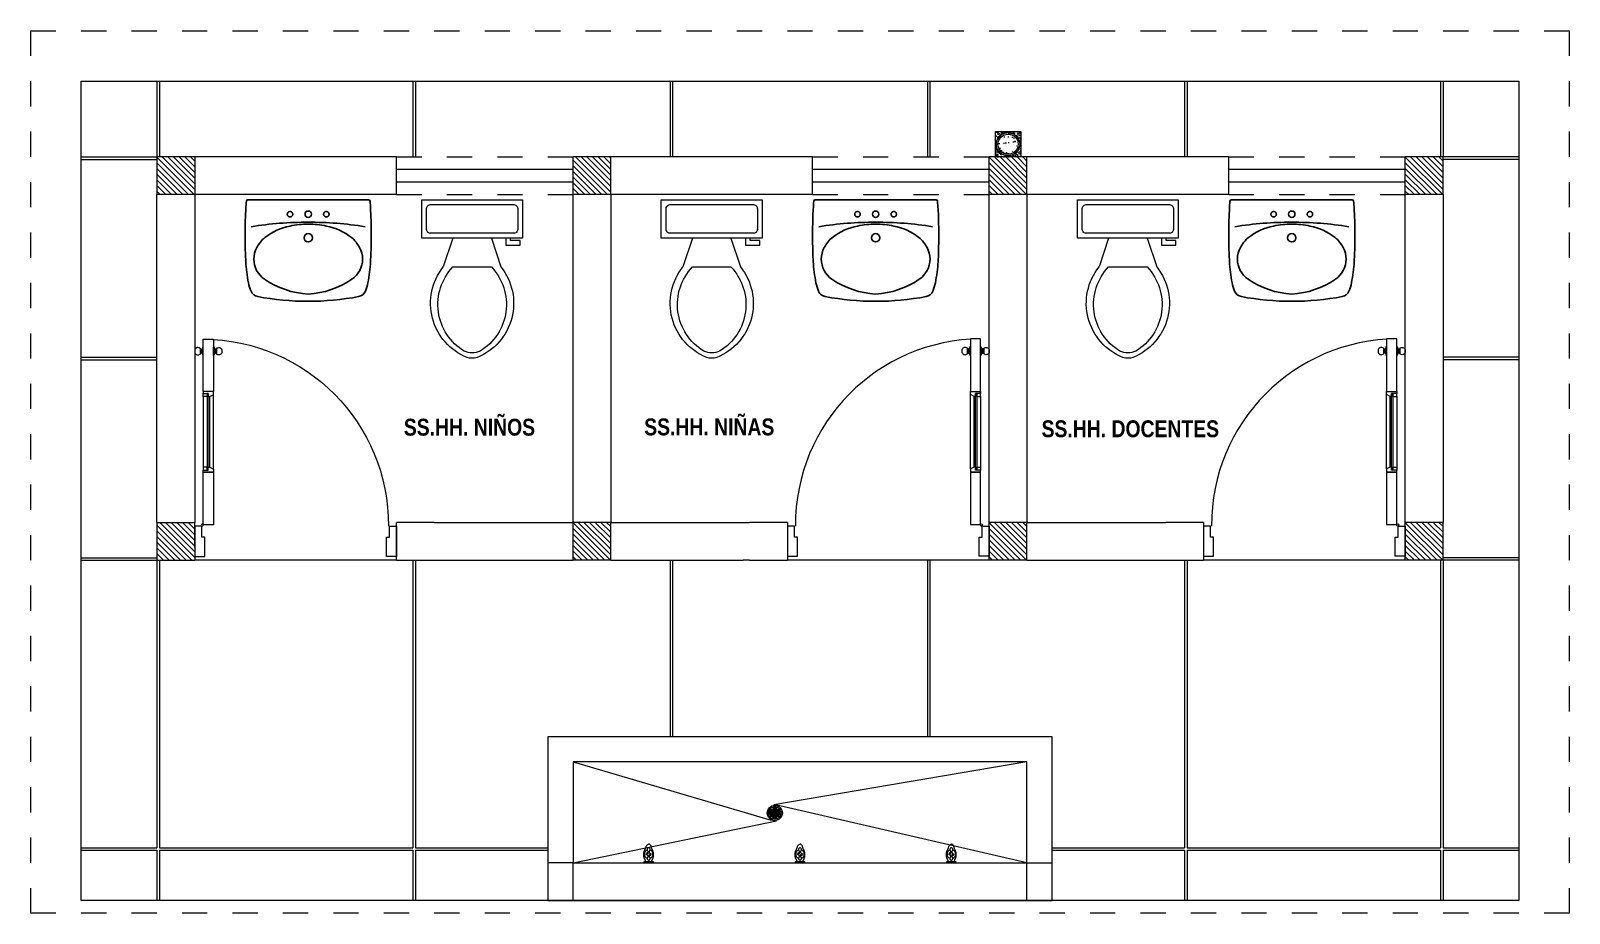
# Model space of a CAD drawing. Header units: metres. Extents: x 800066 to 1601495, y 9254195 to 18508415.
# Drawn here: x 1601488.98 to 1601495.08, y 18508411.72 to 18508415.22 of the extents above.
import ezdxf

# ---------------------------------------------------------------- set-up
doc = ezdxf.new("R2010")
doc.units = ezdxf.units.M
doc.header["$LTSCALE"] = 0.3
doc.header["$MEASUREMENT"] = 0
for name, pattern in [('ACAD_ISO02W100', [15, 12, -3]), ('DASHED2', [0.375, 0.25, -0.125]), ('RAYITAS', [0.375, 0.25, -0.125])]:
    doc.linetypes.add(name, pattern=pattern)
for name, color, linetype, lineweight in [('-Achurado', 251, 'Continuous', 5), ('-Acotado', 251, 'Continuous', 5), ('-Vista', 148, 'Continuous', 9), ('ACI EJE', 8, 'DASHED2', 0), ('Desagüe', 155, 'Continuous', 40), ('FIC-2ES_CONCRETO 210', 251, 'Continuous', 30), ('ProfileEdges', 250, 'Continuous', 9), ('ventana alta', 7, 'ACAD_ISO02W100', 25)]:
    doc.layers.add(name, color=color, linetype=linetype, lineweight=lineweight)
doc.layers.add('Observacioness', color=6, linetype='Continuous', plot=False)
doc.layers.add('THIET-BI', color=21, linetype='Continuous')
doc.styles.add('-Arial Narrow', font='ARIALN.TTF')
pattern_1 = [(315, (1601372.518526, 18508360.150118), (0.0112253202, 0.0112253202), [])]

# ---------------------------------------------------------------- blocks, each defined once
blk = doc.blocks.new('A$C562401CD')
at = {"color": 252, "lineweight": 5}
for p, q in [((0.808, 1.6132, 0), (0.8067, 1.6132, 0)), ((0.8067, 1.5998, 0), (0.808, 1.5998, 0)), ((0.8115, 1.6165, 0), (0.8115, 1.5965, 0)), ((0.8149, 1.6263, 0), (0.8149, 1.5868, 0)), ((0.8636, 1.6263, 0), (0.8636, 1.5868, 0)), ((0.867, 1.6165, 0), (0.867, 1.5965, 0)), ((0.8705, 1.6132, 0), (0.8718, 1.6132, 0)), ((0.8718, 1.5998, 0), (0.8705, 1.5998, 0))]:
    blk.add_line(p, q, dxfattribs=at)
at = {"color": 252, "linetype": 'Continuous', "lineweight": 5}
blk.add_line((0.8325, 1.089, 0), (0.8325, 1.404, 0), dxfattribs=at)
at = {"color": 252, "lineweight": 5}
for points in [[(0.8617, 1.6605), (0.8167, 1.6605), (0.8167, 1.4265), (0.8617, 1.4265), (0.8617, 1.6605)], [(0.8061, 1.5989), (0.8067, 1.5989), (0.8067, 1.6141), (0.8061, 1.6141)], [(0.8097, 1.5989), (0.808, 1.5989), (0.808, 1.6141), (0.8097, 1.6141)], [(0.8167, 1.588), (0.8167, 1.625), (0.8149, 1.6263), (0.8115, 1.6165), (0.8097, 1.6156), (0.8097, 1.5974), (0.8115, 1.5965), (0.8149, 1.5868), (0.8167, 1.588)], [(0.8617, 1.588), (0.8617, 1.625), (0.8636, 1.6263), (0.867, 1.6165), (0.8688, 1.6156), (0.8688, 1.5974), (0.867, 1.5965), (0.8636, 1.5868), (0.8617, 1.588)], [(0.8688, 1.5989), (0.8705, 1.5989), (0.8705, 1.6141), (0.8688, 1.6141)], [(0.8724, 1.5989), (0.8718, 1.5989), (0.8718, 1.6141), (0.8724, 1.6141)], [(0.8617, 1.4175), (0.8446, 1.4175), (0.8446, 1.4175), (0.8392, 1.4175), (0.8392, 1.404), (0.8325, 1.404), (0.8167, 1.4127), (0.8167, 1.4265), (0.8617, 1.4265), (0.8617, 1.4175)], [(0.8167, 1.0803), (0.8167, 1.4127)], [(0.8617, 1.404), (0.8617, 1.089)], [(0.8617, 1.0755), (0.8446, 1.0755), (0.8446, 1.0755), (0.8392, 1.0755), (0.8392, 1.089), (0.8325, 1.089), (0.8167, 1.0803), (0.8167, 1.0665), (0.8617, 1.0665), (0.8617, 1.0755)], [(0.8617, 1.0665), (0.8167, 1.0665), (0.8167, 0.8325), (0.8617, 0.8325), (0.8617, 1.0665)], [(0.0315, 0.7763), (0.0315, 0.8258), (0, 0.8258), (0, 0.6908), (0.045, 0.6908), (0.045, 0.7763), (0.0315, 0.7763)], [(0.8685, 0.7763), (0.8685, 0.8258), (0.9, 0.8258), (0.9, 0.6908), (0.855, 0.6908), (0.855, 0.7763), (0.8685, 0.7763)]]:
    blk.add_lwpolyline(points, dxfattribs=at)
for points in [[(0.8025, 1.6189, 0.536607), (0.7788, 1.6135), (0.7788, 1.5995, 0.536607), (0.8025, 1.5941)], [(0.876, 1.6189, -0.536607), (0.8997, 1.6135), (0.8997, 1.5995, -0.536607), (0.876, 1.5941)]]:
    blk.add_lwpolyline(points, format="xyb", dxfattribs=at)
for points in [[(0.8061, 1.5981), (0.8061, 1.6149, 0.100617), (0.8025, 1.6197), (0.8025, 1.5933, 0.100617)], [(0.8724, 1.5981), (0.8724, 1.6149, -0.100617), (0.876, 1.6197), (0.876, 1.5933, -0.100617)]]:
    blk.add_lwpolyline(points, format="xyb", close=True, dxfattribs=at)
at = {"color": 252, "linetype": 'Continuous', "lineweight": 5}
blk.add_lwpolyline([(0.8392, 1.0755), (0.8392, 1.4175), (0.8446, 1.4175), (0.8446, 1.0755)], close=True, dxfattribs=at)
at = {"color": 252, "lineweight": 5}
for points in [[(0.8617, 1.404), (0.8617, 1.4175), (0.8446, 1.4175), (0.8446, 1.404)], [(0.8617, 1.089), (0.8617, 1.0755), (0.8446, 1.0755), (0.8446, 1.089)]]:
    blk.add_lwpolyline(points, close=True, dxfattribs=at)
blk.add_circle((0.8662, 0.8303, 0), 0.0045, dxfattribs=at)
at = {"color": 252, "linetype": 'Continuous', "lineweight": 5}
blk.add_arc((0.8662, 0.8303, 0), 0.8303, 90.31077, 180.31077, dxfattribs=at)
blk = doc.blocks.new('Toilet - top')
at = {"color": 252, "lineweight": 13, "true_color": 0x939598}
for p, q in [((9.5, -6), (9.5, -2)), ((-10, -8.5), (-8, -8.5)), ((-10, -9.5), (-10, -8.5)), ((-7, -9.5), (-10, -9.5)), ((-8, -8.5), (-8, -8)), ((-7, -8), (-7, -9.5)), ((-4, -8), (-6, -14)), ((4, -8), (6, -14)), ((4, -14), (-4, -14))]:
    blk.add_line(p, q, dxfattribs=at)
blk.add_lwpolyline([(10.5, -8), (10.5, 0), (-10.5, 0), (-10.5, -8)], close=True, dxfattribs=at)
for points in [[(-9.5, -2), (-9.5, -6)], [(8.5, -1), (-8.5, -1)], [(-8.5, -7), (8.5, -7)]]:
    blk.add_lwpolyline(points, dxfattribs=at)
for centre, radius, start, end in [((-8.62, -1.88), 0.884, 81.8699, 188.1301), ((8.62, -1.88), 0.884, 351.8699, 98.1301), ((-8.62, -6.12), 0.884, 171.8699, 278.1301), ((8.62, -6.12), 0.884, 261.8699, 8.1301), ((3.52, -21.58), 12.17, 141.4691, 247.9714), ((4.2, -21.82), 11.33, 136.3677, 238.9468), ((-3.52, -21.58), 12.17, 292.0284, 38.5307), ((-4.2, -21.82), 11.33, 301.053, 43.6321), ((0, -27.88), 4, 245.7318, 294.2682), ((0, -29), 4, 254.8605, 285.1395)]:
    blk.add_arc(centre, radius, start, end, dxfattribs=at)
blk = doc.blocks.new('GO-L1')
at = {"color": 252, "true_color": 0x939598}
for q in [(-0.3328, 0), (0.3328, 0)]:
    blk.add_line((0, 0), q, dxfattribs=at)
at = {"color": 252, "linetype": 'RAYITAS', "true_color": 0x939598}
for centre in [(-0.1, -0.08), (0.1, -0.08)]:
    blk.add_circle(centre, 0.015, dxfattribs=at)
at = {"color": 252, "true_color": 0x939598}
for centre, radius in [((0, -0.08), 0.0175), ((0, -0.21), 0.023)]:
    blk.add_circle(centre, radius, dxfattribs=at)
for centre, radius, start, end in [((-0.3328, -0.008), 0.008, 90, 174.35406), ((0.3328, -0.008), 0.008, 5.64594, 90), ((2.6525, -0.196), 3, 177.24875, 182.75125), ((0.5201, -0.0923), 0.865, 174.35406, 177.32883), ((-0.5201, -0.0923), 0.865, 2.67117, 5.64594), ((-2.6525, -0.196), 3, 357.24875, 2.75125), ((0, -2.124), 2, 90, 99.01986), ((-0.0318, -0.4781), 0.34, 101.56809, 127.42026), ((-0.003, -0.61), 0.475, 89.63802, 101.78317), ((0, -2.124), 2, 80.98014, 90), ((0.003, -0.61), 0.475, 78.21683, 90.36198), ((0.0318, -0.4781), 0.34, 52.57974, 78.43191), ((-0.1193, -0.3496), 0.185, 130.07366, 152.34567), ((0.1193, -0.3496), 0.185, 27.65433, 49.92634), ((-0.1696, -0.327), 0.13, 150.89832, 180), ((-0.1646, -0.327), 0.135, 180, 235.69136), ((0.1646, -0.327), 0.135, 304.30864, 0), ((0.1696, -0.327), 0.13, 0, 29.10168), ((0.5196, -0.2902), 0.865, 183.30191, 191.1871), ((-0.5196, -0.2902), 0.865, 348.8129, 356.69809), ((-0.0839, -0.4085), 0.25, 191.41252, 202.43736), ((-0.2688, -0.4849), 0.05, 202.43736, 259.31665), ((0.0273, -0.0458), 0.4754, 235.69136, 266.70859), ((-0.0273, -0.0458), 0.4754, 273.29141, 304.30864), ((0.2688, -0.4849), 0.05, 280.68335, 337.56264), ((0.0839, -0.4085), 0.25, 337.56264, 348.58748), ((0, 0.94), 1.5, 259.31665, 270), ((0, 0.94), 1.5, 270, 280.68335)]:
    blk.add_arc(centre, radius, start, end, dxfattribs=at)

msp = doc.modelspace()

# ---------------------------------------------------------------- hatches: boundary and pattern name
at = {"layer": '-Achurado', "lineweight": 5, "ltscale": 0.009}
h = msp.add_hatch(dxfattribs=at)
h.set_pattern_fill('ANSI31', color=256, scale=0.005, angle=-90)
h.set_pattern_definition(pattern_1)
h.paths.add_polyline_path([(1601489.4752, 18508414.718), (1601489.4752, 18508414.568), (1601489.6252, 18508414.568), (1601489.6252, 18508414.718)])
h = msp.add_hatch(dxfattribs=at)
h.set_pattern_fill('ANSI31', color=256, scale=0.005, angle=-90)
h.set_pattern_definition(pattern_1)
h.paths.add_polyline_path([(1601491.1252, 18508414.718), (1601491.1252, 18508414.568), (1601491.2752, 18508414.568), (1601491.2752, 18508414.718)])
h = msp.add_hatch(dxfattribs=at)
h.set_pattern_fill('ANSI31', color=256, scale=0.005, angle=-90)
h.set_pattern_definition(pattern_1)
h.paths.add_polyline_path([(1601492.7752, 18508414.718), (1601492.7752, 18508414.568), (1601492.9252, 18508414.568), (1601492.9252, 18508414.718)])
h = msp.add_hatch(dxfattribs=at)
h.set_pattern_fill('ANSI31', color=256, scale=0.005, angle=-90)
h.set_pattern_definition([(315, (1601374.168519, 18508360.150118), (0.0112253202, 0.0112253202), [])])
h.paths.add_polyline_path([(1601494.4252, 18508414.718), (1601494.4252, 18508414.568), (1601494.5752, 18508414.568), (1601494.5752, 18508414.718)])
h = msp.add_hatch(dxfattribs=at)
h.set_pattern_fill('ANSI31', color=256, scale=0.005, angle=-90)
h.set_pattern_definition(pattern_1)
h.paths.add_polyline_path([(1601489.4752, 18508413.268), (1601489.4752, 18508413.118), (1601489.6252, 18508413.118), (1601489.6252, 18508413.268)])
h = msp.add_hatch(dxfattribs=at)
h.set_pattern_fill('ANSI31', color=256, scale=0.005, angle=-90)
h.set_pattern_definition([(315, (1601370.868526, 18508358.700117), (0.0112253202, 0.0112253202), [])])
h.paths.add_polyline_path([(1601491.1252, 18508413.268), (1601491.1252, 18508413.118), (1601491.2752, 18508413.118), (1601491.2752, 18508413.268)])
h = msp.add_hatch(dxfattribs=at)
h.set_pattern_fill('ANSI31', color=256, scale=0.005, angle=-90)
h.set_pattern_definition([(315, (1601372.518526, 18508358.700117), (0.0112253202, 0.0112253202), [])])
h.paths.add_polyline_path([(1601492.7752, 18508413.268), (1601492.7752, 18508413.118), (1601492.9252, 18508413.118), (1601492.9252, 18508413.268)])
h = msp.add_hatch(dxfattribs=at)
h.set_pattern_fill('ANSI31', color=256, scale=0.005, angle=-90)
h.set_pattern_definition([(315, (1601374.16852, 18508358.700117), (0.0112253202, 0.0112253202), [])])
h.paths.add_polyline_path([(1601494.4252, 18508413.268), (1601494.4252, 18508413.118), (1601494.5752, 18508413.118), (1601494.5752, 18508413.268)])
at = {"layer": 'Observacioness', "lineweight": 5, "ltscale": 0.1}
h = msp.add_hatch(dxfattribs=at)
h.set_pattern_fill('AR-CONC', color=0, scale=0.003)
h.set_pattern_definition([(50, (800696.660218, 9254185.77483), (0.021517805478023, -0.001882564049478), [0.00225, -0.02475]), (355, (800696.660218, 9254185.77483), (-0.00416254000839, 0.022565764011), [0.0018, -0.0198]), (100.45144446, (800696.66201, 9254185.774672), (0.017355265401813, 0.02068319972906), [0.00191220576, -0.02103426336]), (46.1842, (800696.660218, 9254185.78083), (0.03201723992015, -0.00496557842379), [0.003375, -0.037125]), (96.63563549, (800696.662886, 9254185.780415), (0.02803985837023, 0.02922355802324), [0.00286831026, -0.0315514128]), (351.18416399, (800696.660218, 9254185.78083), (0.02803985835164, 0.0292235580081), [0.0027, -0.02970000003]), (21, (800696.663218, 9254185.77933), (0.017907211563554, -0.01207856671996), [0.00225, -0.02475]), (326, (800696.663218, 9254185.77933), (0.00729945995765, 0.021754501351406), [0.0018, -0.0198]), (71.45144474, (800696.66471, 9254185.778323), (0.0252066713019, 0.00967593458419), [0.0019122057, -0.02103426336]), (37.5, (800696.660218, 9254185.774829), (0.000364795659519, 0.0099868156149393), [0, -0.01956, 0, -0.0201, 0, -0.019875]), (7.5, (800696.660218, 9254185.774829), (0.007892086123264, 0.011832351356471), [0, -0.01146, 0, -0.01911, 0, -0.007575]), (327.5, (800696.653528, 9254185.774829), (0.016014673085172, -0.0006766461520314), [0, -0.0075, 0, -0.0234, 0, -0.03105]), (317.5, (800696.650528, 9254185.774829), (0.017495585080272, 0.00300314946997), [0, -0.00975, 0, -0.01554, 0, -0.02205])])
h.paths.add_polyline_path([(1601492.8002, 18508414.718), (1601492.8002, 18508414.818), (1601492.9002, 18508414.818), (1601492.9002, 18508414.718)])
edge = h.paths.add_edge_path(flags=16)
edge.add_arc((1601492.8502, 18508414.768), 0.0462, 0, 360)

# ---------------------------------------------------------------- linework, layer by layer
at = {"layer": '-Vista', "color": 254, "lineweight": 5}
for p, q in [((1601489.4752, 18508415.0184), (1601489.4752, 18508414.7184)), ((1601489.4852, 18508415.0184), (1601489.4852, 18508414.7184)), ((1601490.4902, 18508415.0184), (1601490.4902, 18508414.7184)), ((1601490.5002, 18508415.0184), (1601490.5002, 18508414.7184)), ((1601491.5102, 18508415.0184), (1601491.5102, 18508414.7184)), ((1601491.5202, 18508415.0184), (1601491.5202, 18508414.7184)), ((1601492.5302, 18508415.0184), (1601492.5302, 18508414.7184)), ((1601492.5402, 18508415.0184), (1601492.5402, 18508414.7184)), ((1601493.5502, 18508415.0184), (1601493.5502, 18508414.7184)), ((1601493.5602, 18508415.0184), (1601493.5602, 18508414.7184)), ((1601494.5652, 18508415.018), (1601494.5652, 18508414.718)), ((1601494.5752, 18508415.018), (1601494.5752, 18508414.718)), ((1601489.1752, 18508414.718), (1601489.4752, 18508414.718)), ((1601494.8752, 18508414.718), (1601494.5752, 18508414.718)), ((1601489.1752, 18508414.708), (1601489.4752, 18508414.708)), ((1601494.8752, 18508414.708), (1601494.5752, 18508414.708)), ((1601489.1752, 18508413.923), (1601489.4752, 18508413.923)), ((1601494.8752, 18508413.923), (1601494.5752, 18508413.923)), ((1601489.1752, 18508413.913), (1601489.4752, 18508413.913)), ((1601494.8752, 18508413.913), (1601494.5752, 18508413.913)), ((1601489.1752, 18508413.128), (1601489.4752, 18508413.128)), ((1601489.1752, 18508413.118), (1601489.4752, 18508413.118)), ((1601489.4752, 18508413.118), (1601489.4752, 18508411.978)), ((1601489.4852, 18508413.118), (1601489.4852, 18508411.978)), ((1601490.4252, 18508413.118), (1601489.6252, 18508413.118)), ((1601490.4902, 18508413.118), (1601490.4902, 18508411.978)), ((1601490.5002, 18508413.118), (1601490.5002, 18508411.978)), ((1601491.5102, 18508413.118), (1601491.5102, 18508412.418)), ((1601491.5202, 18508413.118), (1601491.5202, 18508412.418)), ((1601492.7752, 18508413.118), (1601491.9752, 18508413.118)), ((1601492.5302, 18508413.118), (1601492.5302, 18508412.418)), ((1601492.5402, 18508413.118), (1601492.5402, 18508412.418)), ((1601493.5502, 18508413.118), (1601493.5502, 18508411.978)), ((1601493.5602, 18508413.118), (1601493.5602, 18508411.978)), ((1601494.4252, 18508413.118), (1601493.6252, 18508413.118)), ((1601494.5652, 18508413.118), (1601494.5652, 18508411.978)), ((1601494.8752, 18508413.128), (1601494.5752, 18508413.128)), ((1601494.5752, 18508413.118), (1601494.5752, 18508411.978)), ((1601494.8752, 18508413.118), (1601494.5752, 18508413.118)), ((1601489.1752, 18508411.978), (1601489.4752, 18508411.978)), ((1601489.4852, 18508411.978), (1601490.4902, 18508411.978)), ((1601490.5002, 18508411.978), (1601491.0252, 18508411.978)), ((1601493.0252, 18508411.978), (1601493.5502, 18508411.978)), ((1601493.5602, 18508411.978), (1601494.5652, 18508411.978)), ((1601494.5752, 18508411.978), (1601494.8752, 18508411.978)), ((1601489.1752, 18508411.968), (1601489.4752, 18508411.968)), ((1601489.4752, 18508411.968), (1601489.4752, 18508411.768)), ((1601489.4852, 18508411.968), (1601489.4852, 18508411.768)), ((1601489.4852, 18508411.968), (1601490.4902, 18508411.968)), ((1601490.4902, 18508411.968), (1601490.4902, 18508411.768)), ((1601490.5002, 18508411.968), (1601490.5002, 18508411.768)), ((1601490.5002, 18508411.968), (1601491.0252, 18508411.968)), ((1601493.0252, 18508411.968), (1601493.5502, 18508411.968)), ((1601493.5502, 18508411.968), (1601493.5502, 18508411.768)), ((1601493.5602, 18508411.968), (1601493.5602, 18508411.768)), ((1601493.5602, 18508411.968), (1601494.5652, 18508411.968)), ((1601494.5652, 18508411.968), (1601494.5652, 18508411.768)), ((1601494.5752, 18508411.968), (1601494.5752, 18508411.768)), ((1601494.5752, 18508411.968), (1601494.8752, 18508411.968))]:
    msp.add_line(p, q, dxfattribs=at)
at = {"layer": '-Vista', "color": 253, "lineweight": 5}
for p, q in [((1601491.1252, 18508412.318), (1601491.9115, 18508412.0869)), ((1601492.9252, 18508412.318), (1601491.9213, 18508412.1476)), ((1601492.9252, 18508411.918), (1601491.9276, 18508412.1477)), ((1601491.1252, 18508411.918), (1601491.932, 18508412.0845))]:
    msp.add_line(p, q, dxfattribs=at)
for points in [[(1601491.0252, 18508411.768), (1601493.0252, 18508411.768), (1601493.0252, 18508412.418), (1601491.0252, 18508412.418)], [(1601491.1252, 18508411.918), (1601492.9252, 18508411.918), (1601492.9252, 18508412.318), (1601491.1252, 18508412.318)]]:
    msp.add_lwpolyline(points, close=True, dxfattribs=at)
for points in [[(1601491.9452, 18508412.1218), (1601491.9052, 18508412.1218, 0.414214), (1601491.9032, 18508412.1198), (1601491.9032, 18508412.1198, 0.414214), (1601491.9052, 18508412.1178), (1601491.9452, 18508412.1178, 0.414214), (1601491.9472, 18508412.1198), (1601491.9472, 18508412.1198, 0.414214)], [(1601491.9452, 18508412.1098), (1601491.9052, 18508412.1098, -0.414214), (1601491.9032, 18508412.1118), (1601491.9032, 18508412.1118, -0.414214), (1601491.9052, 18508412.1138), (1601491.9452, 18508412.1138, -0.414214), (1601491.9472, 18508412.1118), (1601491.9472, 18508412.1118, -0.414214)], [(1601491.9412, 18508412.1258), (1601491.9092, 18508412.1258, -0.414214), (1601491.9072, 18508412.1278), (1601491.9072, 18508412.1278, -0.414214), (1601491.9092, 18508412.1298), (1601491.9412, 18508412.1298, -0.414214), (1601491.9432, 18508412.1278), (1601491.9432, 18508412.1278, -0.414214)], [(1601491.9412, 18508412.1018), (1601491.9092, 18508412.1018, -0.414214), (1601491.9072, 18508412.1038), (1601491.9072, 18508412.1038, -0.414214), (1601491.9092, 18508412.1058), (1601491.9412, 18508412.1058, -0.414214), (1601491.9432, 18508412.1038), (1601491.9432, 18508412.1038, -0.414214)], [(1601491.9332, 18508412.1358), (1601491.9332, 18508412.1358, 0.414214), (1601491.9312, 18508412.1378), (1601491.9192, 18508412.1378, 0.414214), (1601491.9172, 18508412.1358), (1601491.9172, 18508412.1358, 0.414214), (1601491.9192, 18508412.1338), (1601491.9312, 18508412.1338, 0.414214)], [(1601491.9332, 18508412.0958), (1601491.9332, 18508412.0958, -0.414214), (1601491.9312, 18508412.0938), (1601491.9192, 18508412.0938, -0.414214), (1601491.9172, 18508412.0958), (1601491.9172, 18508412.0958, -0.414214), (1601491.9192, 18508412.0978), (1601491.9312, 18508412.0978, -0.414214)]]:
    msp.add_lwpolyline(points, format="xyb", close=True, dxfattribs=at)
for points in [[(1601491.4126, 18508411.9218), (1601491.4125, 18508411.9248), (1601491.4122, 18508411.9272), (1601491.4118, 18508411.929), (1601491.4113, 18508411.9303), (1601491.4107, 18508411.9315), (1601491.41, 18508411.9325), (1601491.4093, 18508411.9335), (1601491.4087, 18508411.9348), (1601491.408, 18508411.9363), (1601491.4074, 18508411.938), (1601491.4069, 18508411.94), (1601491.4064, 18508411.9422), (1601491.406, 18508411.9445), (1601491.4058, 18508411.9468), (1601491.4056, 18508411.9491), (1601491.4055, 18508411.9514), (1601491.4056, 18508411.9536), (1601491.4057, 18508411.9557), (1601491.406, 18508411.9577), (1601491.4064, 18508411.9595), (1601491.4068, 18508411.9613), (1601491.4073, 18508411.9629), (1601491.4078, 18508411.9643), (1601491.4083, 18508411.9657), (1601491.4089, 18508411.9668), (1601491.4094, 18508411.9679), (1601491.4099, 18508411.9688), (1601491.4103, 18508411.9696), (1601491.4108, 18508411.9703), (1601491.4112, 18508411.9709), (1601491.4115, 18508411.9714), (1601491.4118, 18508411.9718), (1601491.4121, 18508411.9722), (1601491.4123, 18508411.9726), (1601491.4124, 18508411.973), (1601491.4126, 18508411.9735), (1601491.4128, 18508411.9742), (1601491.413, 18508411.9751), (1601491.4133, 18508411.9762), (1601491.4136, 18508411.9776), (1601491.4141, 18508411.9794), (1601491.4147, 18508411.9814), (1601491.4155, 18508411.9836), (1601491.4166, 18508411.9857), (1601491.4181, 18508411.9878), (1601491.42, 18508411.9897), (1601491.4223, 18508411.9912), (1601491.4252, 18508411.9923)], [(1601491.4379, 18508411.9218), (1601491.438, 18508411.9248), (1601491.4383, 18508411.9272), (1601491.4387, 18508411.929), (1601491.4392, 18508411.9303), (1601491.4398, 18508411.9315), (1601491.4404, 18508411.9325), (1601491.4411, 18508411.9335), (1601491.4418, 18508411.9348), (1601491.4424, 18508411.9363), (1601491.443, 18508411.938), (1601491.4436, 18508411.94), (1601491.444, 18508411.9422), (1601491.4444, 18508411.9445), (1601491.4447, 18508411.9468), (1601491.4449, 18508411.9491), (1601491.445, 18508411.9514), (1601491.4449, 18508411.9536), (1601491.4447, 18508411.9557), (1601491.4444, 18508411.9577), (1601491.4441, 18508411.9595), (1601491.4437, 18508411.9613), (1601491.4432, 18508411.9629), (1601491.4427, 18508411.9643), (1601491.4421, 18508411.9657), (1601491.4416, 18508411.9668), (1601491.4411, 18508411.9679), (1601491.4406, 18508411.9688), (1601491.4401, 18508411.9696), (1601491.4397, 18508411.9703), (1601491.4393, 18508411.9709), (1601491.4389, 18508411.9714), (1601491.4386, 18508411.9718), (1601491.4384, 18508411.9722), (1601491.4382, 18508411.9726), (1601491.438, 18508411.973), (1601491.4379, 18508411.9735), (1601491.4377, 18508411.9742), (1601491.4375, 18508411.9751), (1601491.4372, 18508411.9763), (1601491.4369, 18508411.9778), (1601491.4364, 18508411.9796), (1601491.4358, 18508411.9817), (1601491.4349, 18508411.9839), (1601491.4338, 18508411.9861), (1601491.4323, 18508411.9881), (1601491.4305, 18508411.99), (1601491.4281, 18508411.9914), (1601491.4252, 18508411.9923)], [(1601492.0126, 18508411.9218), (1601492.0125, 18508411.9248), (1601492.0122, 18508411.9272), (1601492.0118, 18508411.929), (1601492.0113, 18508411.9303), (1601492.0107, 18508411.9315), (1601492.01, 18508411.9325), (1601492.0093, 18508411.9335), (1601492.0087, 18508411.9348), (1601492.008, 18508411.9363), (1601492.0074, 18508411.938), (1601492.0069, 18508411.94), (1601492.0064, 18508411.9422), (1601492.006, 18508411.9445), (1601492.0058, 18508411.9468), (1601492.0056, 18508411.9491), (1601492.0055, 18508411.9514), (1601492.0056, 18508411.9536), (1601492.0057, 18508411.9557), (1601492.006, 18508411.9577), (1601492.0064, 18508411.9595), (1601492.0068, 18508411.9613), (1601492.0073, 18508411.9629), (1601492.0078, 18508411.9643), (1601492.0083, 18508411.9657), (1601492.0089, 18508411.9668), (1601492.0094, 18508411.9679), (1601492.0099, 18508411.9688), (1601492.0103, 18508411.9696), (1601492.0108, 18508411.9703), (1601492.0112, 18508411.9709), (1601492.0115, 18508411.9714), (1601492.0118, 18508411.9718), (1601492.0121, 18508411.9722), (1601492.0123, 18508411.9726), (1601492.0124, 18508411.973), (1601492.0126, 18508411.9735), (1601492.0128, 18508411.9742), (1601492.013, 18508411.9751), (1601492.0133, 18508411.9762), (1601492.0136, 18508411.9776), (1601492.0141, 18508411.9794), (1601492.0147, 18508411.9814), (1601492.0155, 18508411.9836), (1601492.0166, 18508411.9857), (1601492.0181, 18508411.9878), (1601492.02, 18508411.9897), (1601492.0223, 18508411.9912), (1601492.0252, 18508411.9923)], [(1601492.0379, 18508411.9218), (1601492.038, 18508411.9248), (1601492.0383, 18508411.9272), (1601492.0387, 18508411.929), (1601492.0392, 18508411.9303), (1601492.0398, 18508411.9315), (1601492.0404, 18508411.9325), (1601492.0411, 18508411.9335), (1601492.0418, 18508411.9348), (1601492.0424, 18508411.9363), (1601492.043, 18508411.938), (1601492.0436, 18508411.94), (1601492.044, 18508411.9422), (1601492.0444, 18508411.9445), (1601492.0447, 18508411.9468), (1601492.0449, 18508411.9491), (1601492.045, 18508411.9514), (1601492.0449, 18508411.9536), (1601492.0447, 18508411.9557), (1601492.0444, 18508411.9577), (1601492.0441, 18508411.9595), (1601492.0437, 18508411.9613), (1601492.0432, 18508411.9629), (1601492.0427, 18508411.9643), (1601492.0421, 18508411.9657), (1601492.0416, 18508411.9668), (1601492.0411, 18508411.9679), (1601492.0406, 18508411.9688), (1601492.0401, 18508411.9696), (1601492.0397, 18508411.9703), (1601492.0393, 18508411.9709), (1601492.0389, 18508411.9714), (1601492.0386, 18508411.9718), (1601492.0384, 18508411.9722), (1601492.0382, 18508411.9726), (1601492.038, 18508411.973), (1601492.0379, 18508411.9735), (1601492.0377, 18508411.9742), (1601492.0375, 18508411.9751), (1601492.0372, 18508411.9763), (1601492.0369, 18508411.9778), (1601492.0364, 18508411.9796), (1601492.0358, 18508411.9817), (1601492.0349, 18508411.9839), (1601492.0338, 18508411.9861), (1601492.0323, 18508411.9881), (1601492.0305, 18508411.99), (1601492.0281, 18508411.9914), (1601492.0252, 18508411.9923)], [(1601492.6126, 18508411.9218), (1601492.6125, 18508411.9248), (1601492.6122, 18508411.9272), (1601492.6118, 18508411.929), (1601492.6113, 18508411.9303), (1601492.6107, 18508411.9315), (1601492.61, 18508411.9325), (1601492.6093, 18508411.9335), (1601492.6087, 18508411.9348), (1601492.608, 18508411.9363), (1601492.6074, 18508411.938), (1601492.6069, 18508411.94), (1601492.6064, 18508411.9422), (1601492.606, 18508411.9445), (1601492.6058, 18508411.9468), (1601492.6056, 18508411.9491), (1601492.6055, 18508411.9514), (1601492.6056, 18508411.9536), (1601492.6057, 18508411.9557), (1601492.606, 18508411.9577), (1601492.6064, 18508411.9595), (1601492.6068, 18508411.9613), (1601492.6073, 18508411.9629), (1601492.6078, 18508411.9643), (1601492.6083, 18508411.9657), (1601492.6089, 18508411.9668), (1601492.6094, 18508411.9679), (1601492.6099, 18508411.9688), (1601492.6103, 18508411.9696), (1601492.6108, 18508411.9703), (1601492.6112, 18508411.9709), (1601492.6115, 18508411.9714), (1601492.6118, 18508411.9718), (1601492.6121, 18508411.9722), (1601492.6123, 18508411.9726), (1601492.6124, 18508411.973), (1601492.6126, 18508411.9735), (1601492.6128, 18508411.9742), (1601492.613, 18508411.9751), (1601492.6133, 18508411.9762), (1601492.6136, 18508411.9776), (1601492.6141, 18508411.9794), (1601492.6147, 18508411.9814), (1601492.6155, 18508411.9836), (1601492.6166, 18508411.9857), (1601492.6181, 18508411.9878), (1601492.62, 18508411.9897), (1601492.6223, 18508411.9912), (1601492.6252, 18508411.9923)], [(1601492.6379, 18508411.9218), (1601492.638, 18508411.9248), (1601492.6383, 18508411.9272), (1601492.6387, 18508411.929), (1601492.6392, 18508411.9303), (1601492.6398, 18508411.9315), (1601492.6404, 18508411.9325), (1601492.6411, 18508411.9335), (1601492.6418, 18508411.9348), (1601492.6424, 18508411.9363), (1601492.643, 18508411.938), (1601492.6436, 18508411.94), (1601492.644, 18508411.9422), (1601492.6444, 18508411.9445), (1601492.6447, 18508411.9468), (1601492.6449, 18508411.9491), (1601492.645, 18508411.9514), (1601492.6449, 18508411.9536), (1601492.6447, 18508411.9557), (1601492.6444, 18508411.9577), (1601492.6441, 18508411.9595), (1601492.6437, 18508411.9613), (1601492.6432, 18508411.9629), (1601492.6427, 18508411.9643), (1601492.6421, 18508411.9657), (1601492.6416, 18508411.9668), (1601492.6411, 18508411.9679), (1601492.6406, 18508411.9688), (1601492.6401, 18508411.9696), (1601492.6397, 18508411.9703), (1601492.6393, 18508411.9709), (1601492.6389, 18508411.9714), (1601492.6386, 18508411.9718), (1601492.6384, 18508411.9722), (1601492.6382, 18508411.9726), (1601492.638, 18508411.973), (1601492.6379, 18508411.9735), (1601492.6377, 18508411.9742), (1601492.6375, 18508411.9751), (1601492.6372, 18508411.9763), (1601492.6369, 18508411.9778), (1601492.6364, 18508411.9796), (1601492.6358, 18508411.9817), (1601492.6349, 18508411.9839), (1601492.6338, 18508411.9861), (1601492.6323, 18508411.9881), (1601492.6305, 18508411.99), (1601492.6281, 18508411.9914), (1601492.6252, 18508411.9923)], [(1601491.1252, 18508411.918), (1601491.0252, 18508411.918)], [(1601491.1252, 18508411.768), (1601491.1252, 18508411.918)], [(1601492.9252, 18508411.768), (1601492.9252, 18508411.918)], [(1601492.9252, 18508411.918), (1601493.0252, 18508411.918)]]:
    msp.add_lwpolyline(points, dxfattribs=at)
for points, elevation in [([(1601491.4231, 18508411.9782), (1601491.4273, 18508411.9782), (1601491.4295, 18508411.9733), (1601491.4295, 18508411.9683), (1601491.4273, 18508411.9634), (1601491.4273, 18508411.9585), (1601491.4305, 18508411.956), (1601491.4305, 18508411.9489), (1601491.4273, 18508411.9465), (1601491.4273, 18508411.9415), (1601491.4295, 18508411.9391), (1601491.4295, 18508411.9341), (1601491.4273, 18508411.9267), (1601491.4273, 18508411.9267), (1601491.4231, 18508411.9267), (1601491.4231, 18508411.9267), (1601491.421, 18508411.9341), (1601491.421, 18508411.9391), (1601491.4231, 18508411.9415), (1601491.4231, 18508411.9465), (1601491.4199, 18508411.9489), (1601491.4199, 18508411.956), (1601491.4231, 18508411.9585), (1601491.4231, 18508411.9634), (1601491.421, 18508411.9683), (1601491.421, 18508411.9733), (1601491.4231, 18508411.9782), (1601491.4273, 18508411.9782)], 4.2455), ([(1601492.0231, 18508411.9782), (1601492.0273, 18508411.9782), (1601492.0295, 18508411.9733), (1601492.0295, 18508411.9683), (1601492.0273, 18508411.9634), (1601492.0273, 18508411.9585), (1601492.0305, 18508411.956), (1601492.0305, 18508411.9489), (1601492.0273, 18508411.9465), (1601492.0273, 18508411.9415), (1601492.0295, 18508411.9391), (1601492.0295, 18508411.9341), (1601492.0273, 18508411.9267), (1601492.0273, 18508411.9267), (1601492.0231, 18508411.9267), (1601492.0231, 18508411.9267), (1601492.021, 18508411.9341), (1601492.021, 18508411.9391), (1601492.0231, 18508411.9415), (1601492.0231, 18508411.9465), (1601492.0199, 18508411.9489), (1601492.0199, 18508411.956), (1601492.0231, 18508411.9585), (1601492.0231, 18508411.9634), (1601492.021, 18508411.9683), (1601492.021, 18508411.9733), (1601492.0231, 18508411.9782), (1601492.0273, 18508411.9782)], 6.0654), ([(1601492.6231, 18508411.9782), (1601492.6273, 18508411.9782), (1601492.6295, 18508411.9733), (1601492.6295, 18508411.9683), (1601492.6273, 18508411.9634), (1601492.6273, 18508411.9585), (1601492.6305, 18508411.956), (1601492.6305, 18508411.9489), (1601492.6273, 18508411.9465), (1601492.6273, 18508411.9415), (1601492.6295, 18508411.9391), (1601492.6295, 18508411.9341), (1601492.6273, 18508411.9267), (1601492.6273, 18508411.9267), (1601492.6231, 18508411.9267), (1601492.6231, 18508411.9267), (1601492.621, 18508411.9341), (1601492.621, 18508411.9391), (1601492.6231, 18508411.9415), (1601492.6231, 18508411.9465), (1601492.6199, 18508411.9489), (1601492.6199, 18508411.956), (1601492.6231, 18508411.9585), (1601492.6231, 18508411.9634), (1601492.621, 18508411.9683), (1601492.621, 18508411.9733), (1601492.6231, 18508411.9782), (1601492.6273, 18508411.9782)], 5.3028), ([(1601491.4083, 18508411.918), (1601491.4083, 18508411.9218)], 4.2455), ([(1601491.4104, 18508411.918), (1601491.4104, 18508411.9218)], 4.2455), ([(1601491.4147, 18508411.918), (1601491.4147, 18508411.9218)], 4.2455), ([(1601491.421, 18508411.918), (1601491.421, 18508411.9218)], 4.2455), ([(1601491.4295, 18508411.918), (1601491.4295, 18508411.9218)], 4.2455), ([(1601491.4358, 18508411.918), (1601491.4358, 18508411.9218)], 4.2455), ([(1601491.44, 18508411.918), (1601491.44, 18508411.9218)], 4.2455), ([(1601491.4421, 18508411.918), (1601491.4421, 18508411.9218)], 4.2455), ([(1601492.0083, 18508411.918), (1601492.0083, 18508411.9218)], 6.0654), ([(1601492.0104, 18508411.918), (1601492.0104, 18508411.9218)], 6.0654), ([(1601492.0147, 18508411.918), (1601492.0147, 18508411.9218)], 6.0654), ([(1601492.021, 18508411.918), (1601492.021, 18508411.9218)], 6.0654), ([(1601492.0295, 18508411.918), (1601492.0295, 18508411.9218)], 6.0654), ([(1601492.0358, 18508411.918), (1601492.0358, 18508411.9218)], 6.0654), ([(1601492.04, 18508411.918), (1601492.04, 18508411.9218)], 6.0654), ([(1601492.0421, 18508411.918), (1601492.0421, 18508411.9218)], 6.0654), ([(1601492.6083, 18508411.918), (1601492.6083, 18508411.9218)], 5.3028), ([(1601492.6104, 18508411.918), (1601492.6104, 18508411.9218)], 5.3028), ([(1601492.6147, 18508411.918), (1601492.6147, 18508411.9218)], 5.3028), ([(1601492.621, 18508411.918), (1601492.621, 18508411.9218)], 5.3028), ([(1601492.6295, 18508411.918), (1601492.6295, 18508411.9218)], 5.3028), ([(1601492.6358, 18508411.918), (1601492.6358, 18508411.9218)], 5.3028), ([(1601492.64, 18508411.918), (1601492.64, 18508411.9218)], 5.3028), ([(1601492.6421, 18508411.918), (1601492.6421, 18508411.9218)], 5.3028)]:
    msp.add_lwpolyline(points, dxfattribs=dict(at, elevation=elevation))
for points, elevation in [([(1601491.4062, 18508411.918), (1601491.4443, 18508411.918), (1601491.4443, 18508411.9218), (1601491.4062, 18508411.9218)], 4.2455), ([(1601492.0062, 18508411.918), (1601492.0443, 18508411.918), (1601492.0443, 18508411.9218), (1601492.0062, 18508411.9218)], 6.0654), ([(1601492.6062, 18508411.918), (1601492.6443, 18508411.918), (1601492.6443, 18508411.9218), (1601492.6062, 18508411.9218)], 5.3028)]:
    msp.add_lwpolyline(points, close=True, dxfattribs=dict(at, elevation=elevation))
for radius in [0.03, 0.025]:
    msp.add_circle((1601491.9252, 18508412.1158), radius, dxfattribs=at)
for centre, radius, start, end in [((1601491.4252, 18508411.9525, 4.2455), 0.0169, 104.47751, 255.52249), ((1601491.4252, 18508411.9525, 4.2455), 0.00845, 104.47751, 255.52249), ((1601491.4252, 18508411.9525, 4.2455), 0.00845, 284.47751, 75.52249), ((1601491.4252, 18508411.9525, 4.2455), 0.0169, 284.47751, 75.52249), ((1601492.0252, 18508411.9525, 6.0654), 0.0169, 104.47751, 255.52249), ((1601492.0252, 18508411.9525, 6.0654), 0.00845, 104.47751, 255.52249), ((1601492.0252, 18508411.9525, 6.0654), 0.00845, 284.47751, 75.52249), ((1601492.0252, 18508411.9525, 6.0654), 0.0169, 284.47751, 75.52249), ((1601492.6252, 18508411.9525, 5.3028), 0.0169, 104.47751, 255.52249), ((1601492.6252, 18508411.9525, 5.3028), 0.00845, 104.47751, 255.52249), ((1601492.6252, 18508411.9525, 5.3028), 0.00845, 284.47751, 75.52249), ((1601492.6252, 18508411.9525, 5.3028), 0.0169, 284.47751, 75.52249)]:
    msp.add_arc(centre, radius, start, end, dxfattribs=at)
at = {"layer": 'ACI EJE', "lineweight": 5, "ltscale": 0.3}
for p, q in [((1601490.4252, 18508414.718), (1601491.1252, 18508414.718)), ((1601492.0752, 18508414.718), (1601492.7752, 18508414.718)), ((1601493.7252, 18508414.718), (1601494.4252, 18508414.718)), ((1601490.4252, 18508414.568), (1601491.1252, 18508414.568)), ((1601492.0752, 18508414.568), (1601492.7752, 18508414.568)), ((1601493.7252, 18508414.568), (1601494.4252, 18508414.568))]:
    msp.add_line(p, q, dxfattribs=at)
at = {"layer": 'ACI EJE', "ltscale": 0.3}
msp.add_lwpolyline([(1601488.9752, 18508411.718), (1601488.9752, 18508415.218), (1601495.0752, 18508415.218), (1601495.0752, 18508411.718)], close=True, dxfattribs=at)
at = {"layer": 'Desagüe', "lineweight": 5, "ltscale": 0.1}
for radius in [0.0462, 0.04]:
    msp.add_circle((1601492.8502, 18508414.768), radius, dxfattribs=at)
at = {"layer": 'FIC-2ES_CONCRETO 210', "lineweight": 5}
for p, q in [((1601489.4752, 18508414.718), (1601489.4752, 18508414.568)), ((1601489.6252, 18508414.718), (1601489.4752, 18508414.718)), ((1601490.4252, 18508414.718), (1601489.6252, 18508414.718)), ((1601489.6252, 18508414.718), (1601489.6252, 18508414.568)), ((1601490.4252, 18508414.568), (1601490.4252, 18508414.718)), ((1601491.2752, 18508414.718), (1601491.1252, 18508414.718)), ((1601491.1252, 18508414.568), (1601491.1252, 18508414.718)), ((1601491.2752, 18508414.568), (1601491.2752, 18508414.718)), ((1601492.0752, 18508414.718), (1601491.2752, 18508414.718)), ((1601492.0752, 18508414.568), (1601492.0752, 18508414.718)), ((1601492.9252, 18508414.718), (1601492.7752, 18508414.718)), ((1601492.7752, 18508414.568), (1601492.7752, 18508414.718)), ((1601493.7252, 18508414.718), (1601492.9252, 18508414.718)), ((1601492.9252, 18508414.568), (1601492.9252, 18508414.718)), ((1601493.7252, 18508414.568), (1601493.7252, 18508414.718)), ((1601494.5752, 18508414.718), (1601494.4252, 18508414.718)), ((1601494.4252, 18508414.568), (1601494.4252, 18508414.718)), ((1601494.5752, 18508414.568), (1601494.5752, 18508414.718)), ((1601489.4752, 18508413.268), (1601489.4752, 18508414.568)), ((1601489.6252, 18508414.568), (1601489.4752, 18508414.568)), ((1601489.6252, 18508414.568), (1601489.6252, 18508413.268)), ((1601490.4252, 18508414.568), (1601489.6252, 18508414.568)), ((1601491.1252, 18508413.268), (1601491.1252, 18508414.568)), ((1601491.2752, 18508414.568), (1601491.1252, 18508414.568)), ((1601491.2752, 18508414.568), (1601491.2752, 18508413.268)), ((1601492.0752, 18508414.568), (1601491.2752, 18508414.568)), ((1601492.7752, 18508413.268), (1601492.7752, 18508414.568)), ((1601492.9252, 18508414.568), (1601492.7752, 18508414.568)), ((1601492.9252, 18508414.568), (1601492.9252, 18508413.268)), ((1601493.7252, 18508414.568), (1601492.9252, 18508414.568)), ((1601494.4252, 18508413.268), (1601494.4252, 18508414.568)), ((1601494.5752, 18508414.568), (1601494.4252, 18508414.568)), ((1601494.5752, 18508414.568), (1601494.5752, 18508413.268)), ((1601489.4752, 18508413.268), (1601489.4752, 18508413.118)), ((1601489.4752, 18508413.268), (1601489.6252, 18508413.268)), ((1601489.6252, 18508413.168), (1601489.6252, 18508413.268)), ((1601490.5752, 18508413.268), (1601490.4252, 18508413.268)), ((1601490.4252, 18508413.118), (1601490.4252, 18508413.268)), ((1601490.5752, 18508413.268), (1601491.1252, 18508413.268)), ((1601491.2752, 18508413.268), (1601491.1252, 18508413.268)), ((1601491.1252, 18508413.118), (1601491.1252, 18508413.268)), ((1601491.2752, 18508413.268), (1601491.8252, 18508413.268)), ((1601491.2752, 18508413.118), (1601491.2752, 18508413.268)), ((1601491.9752, 18508413.268), (1601491.8252, 18508413.268)), ((1601491.9752, 18508413.268), (1601491.9752, 18508413.168)), ((1601492.9252, 18508413.268), (1601492.7752, 18508413.268)), ((1601492.7752, 18508413.118), (1601492.7752, 18508413.268)), ((1601492.9252, 18508413.118), (1601492.9252, 18508413.268)), ((1601493.6252, 18508413.268), (1601493.4752, 18508413.268)), ((1601493.6252, 18508413.268), (1601493.6252, 18508413.168)), ((1601494.5752, 18508413.268), (1601494.4252, 18508413.268)), ((1601494.4252, 18508413.118), (1601494.4252, 18508413.268)), ((1601494.5752, 18508413.118), (1601494.5752, 18508413.268)), ((1601489.6252, 18508413.168), (1601489.6252, 18508413.118)), ((1601491.9752, 18508413.168), (1601491.9752, 18508413.118)), ((1601493.6252, 18508413.168), (1601493.6252, 18508413.118)), ((1601489.4752, 18508413.118), (1601489.6252, 18508413.118)), ((1601490.4252, 18508413.118), (1601490.5752, 18508413.118)), ((1601490.5752, 18508413.118), (1601490.6002, 18508413.118)), ((1601490.6002, 18508413.118), (1601491.1252, 18508413.118)), ((1601491.2752, 18508413.118), (1601491.1252, 18508413.118)), ((1601491.2752, 18508413.118), (1601491.8002, 18508413.118)), ((1601491.8252, 18508413.118), (1601491.8002, 18508413.118)), ((1601491.8252, 18508413.118), (1601491.9752, 18508413.118)), ((1601492.9252, 18508413.118), (1601492.7752, 18508413.118)), ((1601492.9252, 18508413.118), (1601493.4252, 18508413.118)), ((1601493.4252, 18508413.118), (1601493.6252, 18508413.118)), ((1601494.5752, 18508413.118), (1601494.4252, 18508413.118))]:
    msp.add_line(p, q, dxfattribs=at)
at = {"layer": 'FIC-2ES_CONCRETO 210', "lineweight": 5, "ltscale": 0.025}
msp.add_line((1601492.9252, 18508413.268), (1601493.4752, 18508413.268), dxfattribs=at)
at = {"layer": 'FIC-2ES_CONCRETO 210', "lineweight": 5}
msp.add_lwpolyline([(1601492.8002, 18508414.718), (1601492.8002, 18508414.818), (1601492.9002, 18508414.818), (1601492.9002, 18508414.718)], dxfattribs=at)
at = {"layer": 'ProfileEdges', "lineweight": 5}
msp.add_lwpolyline([(1601489.1752, 18508411.768), (1601489.1752, 18508415.018), (1601494.8752, 18508415.018), (1601494.8752, 18508411.768)], close=True, dxfattribs=at)
at = {"layer": 'ventana alta', "lineweight": 5, "ltscale": 0.8}
for p, q in [((1601491.1252, 18508414.668), (1601490.4252, 18508414.668)), ((1601492.7752, 18508414.668), (1601492.0752, 18508414.668)), ((1601494.4252, 18508414.668), (1601493.7252, 18508414.668)), ((1601491.1252, 18508414.618), (1601490.4252, 18508414.618)), ((1601492.7752, 18508414.618), (1601492.0752, 18508414.618)), ((1601494.4252, 18508414.618), (1601493.7252, 18508414.618))]:
    msp.add_line(p, q, dxfattribs=at)

# ---------------------------------------------------------------- block references
at = {"lineweight": 5, "yscale": 0.8888883195359466, "zscale": 0.8888883195359466}
for p, xscale, rotation in [((1601490.4252, 18508412.519), -0.8888883195359466, 359.9997760540726), ((1601491.9752, 18508412.5198), 0.8888883195359466, 0.0002239459273990353), ((1601493.6252, 18508412.5198), 0.8888883195359466, 0.0002239459273990353)]:
    msp.add_blockref('A$C562401CD', p, dxfattribs=dict(at, xscale=xscale, rotation=rotation))
at = {"layer": 'THIET-BI', "lineweight": 5}
for name, p, xscale, yscale, zscale in [('GO-L1', (1601490.0752, 18508414.548), -0.7195114376206653, 0.7195114376206653, 0.7195114376205998), ('Toilet - top', (1601490.7252, 18508414.548), -0.0190476190480361, 0.0190476190480361, 0.01904761904803388), ('Toilet - top', (1601491.6752, 18508414.548), -0.0190476190480361, 0.0190476190480361, 0.01904761904803388), ('GO-L1', (1601492.3252, 18508414.548), -0.7195114376206653, 0.7195114376206653, 0.7195114376205998), ('Toilet - top', (1601493.3252, 18508414.548), -0.0190476190480361, 0.0190476190480361, 0.01904761904803388), ('GO-L1', (1601493.9752, 18508414.548), -0.7195114376206653, 0.7195114376206653, 0.7195114376205998)]:
    msp.add_blockref(name, p, dxfattribs=dict(at, xscale=xscale, yscale=yscale, zscale=zscale))

# ---------------------------------------------------------------- texts
at = {"layer": '-Acotado', "color": 7, "lineweight": 5, "char_height": 0.067028, "width": 1.249856, "attachment_point": 3, "style": '-Arial Narrow'}
for s, insert in [('\\pxqc;{\\fArial Narrow|b1|i0|c0|p34;SS.HH. NIÑOS}', (1601491.3396, 18508413.6793)), ('\\pxqc;{\\fArial Narrow|b1|i0|c0|p34;SS.HH. NIÑAS}', (1601492.2904, 18508413.6804)), ('\\pxqc;{\\fArial Narrow|b1|i0|c0|p34;SS.HH. DOCENTES}', (1601493.9599, 18508413.673))]:
    msp.add_mtext(s, dxfattribs=dict(at, insert=insert))

doc.saveas('drawing.dxf')
